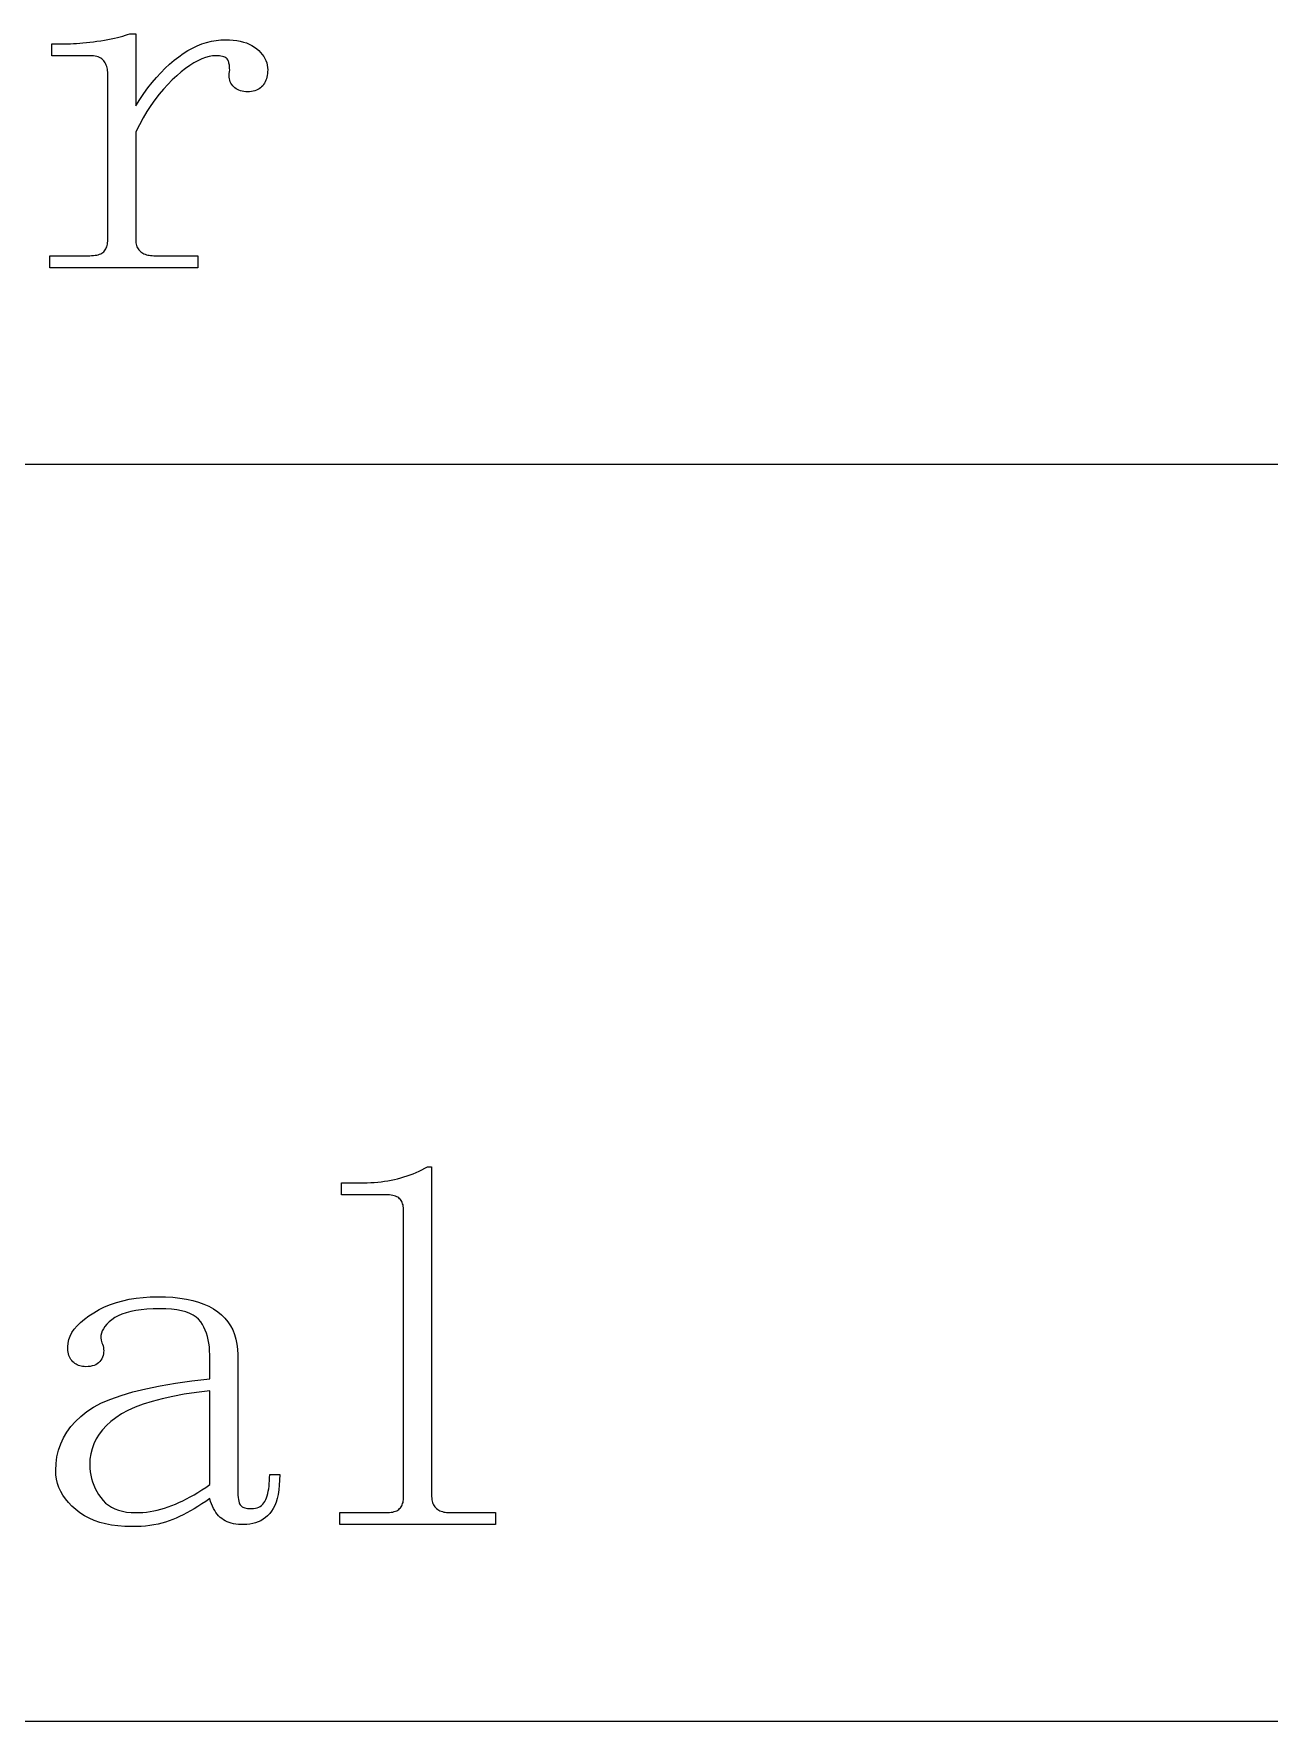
# Model space of a CAD drawing. Extents: x 1 to 297, y 1 to 210.
# Drawn here: x 225.73 to 231.02, y 66.86 to 74.09 of the extents above; entities that cross this region are included whole.
import ezdxf

# ---------------------------------------------------------------- set-up
doc = ezdxf.new("R2010")
doc.units = 0

msp = doc.modelspace()

# ---------------------------------------------------------------- linework, layer by layer
at = {"color": 7, "lineweight": 13}
for p, q in [((220.339, 72.2488), (295.3932, 72.2488)), ((220.339, 66.8602), (295.3932, 66.8602))]:
    msp.add_line(p, q, dxfattribs=at)
for points in [[(226.1647, 73.7859), (226.1819, 73.8127), (226.1995, 73.8382), (226.2173, 73.8624), (226.2353, 73.8854), (226.2536, 73.907), (226.2722, 73.9274), (226.291, 73.9464), (226.31, 73.9642), (226.3294, 73.9807), (226.349, 73.9959), (226.3687, 74.0098), (226.3886, 74.0222), (226.4085, 74.0331), (226.4285, 74.0426), (226.4486, 74.0506), (226.4688, 74.0571), (226.4891, 74.0622), (226.5094, 74.0659), (226.5299, 74.0681), (226.5504, 74.0688), (226.5671, 74.0684), (226.5831, 74.0672), (226.5983, 74.0653), (226.6128, 74.0626), (226.6265, 74.0591), (226.6394, 74.0549), (226.6515, 74.0499), (226.6628, 74.0441), (226.6734, 74.0375), (226.6832, 74.0302), (226.6922, 74.0224), (226.7002, 74.0143), (226.7073, 74.0059), (226.7134, 73.9973), (226.7186, 73.9884), (226.7228, 73.9793), (226.7262, 73.9699), (226.7285, 73.9603), (226.7299, 73.9504), (226.7304, 73.9402), (226.7302, 73.9318), (226.7295, 73.9238), (226.7285, 73.916), (226.727, 73.9087), (226.725, 73.9016), (226.7227, 73.895), (226.7199, 73.8886), (226.7167, 73.8826), (226.713, 73.877), (226.709, 73.8716), (226.7045, 73.8668), (226.6995, 73.8624), (226.6942, 73.8585), (226.6884, 73.8552), (226.6822, 73.8524), (226.6755, 73.85), (226.6685, 73.8482), (226.661, 73.847), (226.653, 73.8462), (226.6447, 73.8459), (226.6363, 73.8462), (226.6284, 73.847), (226.6209, 73.8482), (226.6138, 73.85), (226.6072, 73.8524), (226.601, 73.8552), (226.5952, 73.8585), (226.5898, 73.8624), (226.5849, 73.8668), (226.5804, 73.8716), (226.5764, 73.877), (226.573, 73.8826), (226.5702, 73.8886), (226.568, 73.895), (226.5665, 73.9016), (226.5655, 73.9087), (226.5651, 73.916), (226.5653, 73.9238), (226.5661, 73.9318), (226.5675, 73.9402), (226.5674, 73.9453), (226.5672, 73.9502), (226.5668, 73.9549), (226.5662, 73.9594), (226.5654, 73.9638), (226.5644, 73.968), (226.5633, 73.972), (226.562, 73.9759), (226.5606, 73.9796), (226.559, 73.9831), (226.5569, 73.9863), (226.5542, 73.9892), (226.5507, 73.9918), (226.5466, 73.994), (226.5418, 73.9959), (226.5363, 73.9975), (226.5302, 73.9987), (226.5233, 73.9995), (226.5158, 74), (226.5075, 74.0002), (226.4935, 73.9994), (226.4789, 73.9968), (226.4637, 73.9925), (226.4479, 73.9865), (226.4315, 73.9788), (226.4144, 73.9694), (226.3968, 73.9582), (226.3786, 73.9454), (226.3598, 73.9308), (226.3404, 73.9145), (226.3209, 73.8967), (226.3018, 73.8775), (226.2832, 73.8569), (226.265, 73.835), (226.2472, 73.8116), (226.2298, 73.787), (226.2129, 73.7609), (226.1964, 73.7335), (226.1803, 73.7047), (226.1647, 73.6745), (226.1647, 73.2116), (226.1649, 73.205), (226.1655, 73.1986), (226.1666, 73.1926), (226.1681, 73.187), (226.17, 73.1816), (226.1724, 73.1767), (226.1752, 73.172), (226.1784, 73.1678), (226.182, 73.1638), (226.1861, 73.1602), (226.1905, 73.157), (226.1952, 73.154), (226.2001, 73.1515), (226.2053, 73.1492), (226.2107, 73.1474), (226.2164, 73.1458), (226.2224, 73.1446), (226.2286, 73.1438), (226.2351, 73.1432), (226.2418, 73.1431), (226.4304, 73.1431), (226.4304, 73.0916), (225.7961, 73.0916), (225.7961, 73.1431), (225.9675, 73.1431), (225.9758, 73.1432), (225.9836, 73.1438), (225.9909, 73.1446), (225.9977, 73.1458), (226.004, 73.1474), (226.0097, 73.1492), (226.0149, 73.1515), (226.0196, 73.154), (226.0238, 73.157), (226.0275, 73.1602), (226.0308, 73.1638), (226.0337, 73.1678), (226.0363, 73.172), (226.0385, 73.1767), (226.0404, 73.1816), (226.0419, 73.187), (226.0431, 73.1926), (226.044, 73.1986), (226.0445, 73.205), (226.0447, 73.2116), (226.0447, 73.9231), (226.0445, 73.9298), (226.044, 73.9363), (226.0431, 73.9425), (226.0419, 73.9484), (226.0404, 73.9541), (226.0385, 73.9596), (226.0363, 73.9648), (226.0337, 73.9697), (226.0308, 73.9744), (226.0275, 73.9788), (226.0238, 73.9829), (226.0196, 73.9865), (226.0149, 73.9897), (226.0097, 73.9925), (226.004, 73.9949), (225.9977, 73.9968), (225.9909, 73.9983), (225.9836, 73.9994), (225.9758, 74), (225.9675, 74.0002), (225.8047, 74.0002), (225.8047, 74.0516), (225.8732, 74.0516), (225.8855, 74.0518), (225.8981, 74.0522), (225.9112, 74.0528), (225.9247, 74.0537), (225.9386, 74.0549), (225.953, 74.0563), (225.9677, 74.0579), (225.983, 74.0599), (225.9986, 74.0621), (226.0147, 74.0645), (226.0306, 74.0671), (226.0457, 74.0698), (226.0601, 74.0726), (226.0736, 74.0755), (226.0865, 74.0784), (226.0985, 74.0815), (226.1098, 74.0846), (226.1203, 74.0878), (226.13, 74.0911), (226.139, 74.0945), (226.1647, 74.0945)], [(227.1418, 69.1688), (227.1572, 69.169), (227.1723, 69.1695), (227.1873, 69.1703), (227.2022, 69.1715), (227.2168, 69.1731), (227.2313, 69.175), (227.2456, 69.1772), (227.2598, 69.1798), (227.2737, 69.1827), (227.2875, 69.1859), (227.3012, 69.1895), (227.3146, 69.1935), (227.3279, 69.1978), (227.341, 69.2024), (227.354, 69.2074), (227.3667, 69.2127), (227.3793, 69.2183), (227.3918, 69.2243), (227.404, 69.2307), (227.4161, 69.2374), (227.4332, 69.2374), (227.4332, 67.8231), (227.4335, 67.8164), (227.4341, 67.81), (227.4352, 67.804), (227.4367, 67.7984), (227.4386, 67.7931), (227.441, 67.7881), (227.4437, 67.7835), (227.447, 67.7792), (227.4506, 67.7752), (227.4547, 67.7716), (227.4591, 67.7684), (227.4638, 67.7655), (227.4687, 67.7629), (227.4739, 67.7607), (227.4793, 67.7588), (227.485, 67.7572), (227.491, 67.756), (227.4972, 67.7552), (227.5037, 67.7547), (227.5104, 67.7545), (227.7075, 67.7545), (227.7075, 67.7031), (227.039, 67.7031), (227.039, 67.7545), (227.2361, 67.7545), (227.2444, 67.7547), (227.2522, 67.7552), (227.2595, 67.756), (227.2663, 67.7572), (227.2725, 67.7588), (227.2783, 67.7607), (227.2835, 67.7629), (227.2882, 67.7655), (227.2924, 67.7684), (227.2961, 67.7716), (227.2994, 67.7752), (227.3023, 67.7792), (227.3048, 67.7835), (227.3071, 67.7881), (227.309, 67.7931), (227.3105, 67.7984), (227.3117, 67.804), (227.3126, 67.81), (227.3131, 67.8164), (227.3132, 67.8231), (227.3132, 69.0488), (227.3131, 69.0555), (227.3126, 69.0618), (227.3117, 69.0678), (227.3105, 69.0735), (227.309, 69.0788), (227.3071, 69.0838), (227.3048, 69.0884), (227.3023, 69.0927), (227.2994, 69.0966), (227.2961, 69.1002), (227.2924, 69.1035), (227.2882, 69.1064), (227.2835, 69.109), (227.2783, 69.1112), (227.2725, 69.1131), (227.2663, 69.1146), (227.2595, 69.1158), (227.2522, 69.1167), (227.2444, 69.1172), (227.2361, 69.1174), (227.0475, 69.1174), (227.0475, 69.1688)], [(226.1475, 67.6945), (226.1174, 67.6952), (226.0886, 67.6974), (226.0611, 67.7011), (226.0351, 67.7062), (226.0104, 67.7127), (225.9871, 67.7207), (225.9651, 67.7302), (225.9446, 67.7411), (225.9254, 67.7535), (225.9075, 67.7674), (225.8913, 67.7821), (225.8767, 67.7974), (225.8638, 67.813), (225.8527, 67.8291), (225.8432, 67.8456), (225.8355, 67.8625), (225.8295, 67.8799), (225.8252, 67.8976), (225.8227, 67.9159), (225.8218, 67.9345), (225.8232, 67.9648), (225.8271, 67.994), (225.8338, 68.0221), (225.8431, 68.049), (225.855, 68.0749), (225.8696, 68.0996), (225.8869, 68.1232), (225.9068, 68.1457), (225.9294, 68.1671), (225.9547, 68.1874), (225.9839, 68.2065), (226.0183, 68.2246), (226.0579, 68.2415), (226.1028, 68.2573), (226.1529, 68.272), (226.2082, 68.2856), (226.2688, 68.2981), (226.3346, 68.3094), (226.4056, 68.3197), (226.4818, 68.3288), (226.4818, 68.4316), (226.4814, 68.4485), (226.4803, 68.4647), (226.4783, 68.4804), (226.4756, 68.4954), (226.4722, 68.5099), (226.4679, 68.5237), (226.4629, 68.5369), (226.4571, 68.5496), (226.4506, 68.5616), (226.4432, 68.5731), (226.4345, 68.5837), (226.4239, 68.5931), (226.4112, 68.6015), (226.3966, 68.6087), (226.38, 68.6149), (226.3615, 68.6199), (226.3409, 68.6238), (226.3185, 68.6266), (226.294, 68.6282), (226.2675, 68.6288), (226.2392, 68.6283), (226.2127, 68.6269), (226.1878, 68.6245), (226.1647, 68.6212), (226.1432, 68.617), (226.1235, 68.6118), (226.1055, 68.6057), (226.0892, 68.5986), (226.0747, 68.5906), (226.0618, 68.5816), (226.0506, 68.5722), (226.0409, 68.5626), (226.0328, 68.553), (226.0262, 68.5432), (226.0211, 68.5334), (226.0176, 68.5235), (226.0156, 68.5135), (226.0152, 68.5035), (226.0163, 68.4933), (226.019, 68.4831), (226.022, 68.4762), (226.0244, 68.4694), (226.0262, 68.4625), (226.0272, 68.4556), (226.0275, 68.4488), (226.0272, 68.4419), (226.0262, 68.4351), (226.0244, 68.4282), (226.022, 68.4214), (226.019, 68.4145), (226.0152, 68.408), (226.0107, 68.4022), (226.0056, 68.397), (225.9998, 68.3926), (225.9932, 68.3888), (225.986, 68.3857), (225.9782, 68.3833), (225.9696, 68.3816), (225.9603, 68.3806), (225.9504, 68.3802), (225.9437, 68.3804), (225.9372, 68.3811), (225.931, 68.3821), (225.925, 68.3836), (225.9193, 68.3856), (225.9139, 68.3879), (225.9087, 68.3907), (225.9038, 68.3939), (225.8991, 68.3976), (225.8947, 68.4016), (225.8906, 68.4061), (225.887, 68.4111), (225.8837, 68.4164), (225.881, 68.4222), (225.8786, 68.4284), (225.8767, 68.4351), (225.8752, 68.4421), (225.8741, 68.4496), (225.8735, 68.4576), (225.8732, 68.4659), (225.8744, 68.4813), (225.8777, 68.4964), (225.8833, 68.5114), (225.8911, 68.5263), (225.9011, 68.5409), (225.9134, 68.5554), (225.9278, 68.5697), (225.9446, 68.5839), (225.9635, 68.5978), (225.9847, 68.6116), (226.0075, 68.6247), (226.0313, 68.6363), (226.0562, 68.6466), (226.082, 68.6555), (226.109, 68.6631), (226.1369, 68.6692), (226.1659, 68.674), (226.1959, 68.6775), (226.2269, 68.6795), (226.259, 68.6802), (226.2924, 68.6796), (226.3241, 68.6776), (226.3541, 68.6744), (226.3824, 68.6699), (226.409, 68.6641), (226.4338, 68.6571), (226.457, 68.6487), (226.4784, 68.6391), (226.4981, 68.6281), (226.5161, 68.6159), (226.5324, 68.6025), (226.547, 68.588), (226.5598, 68.5723), (226.571, 68.5556), (226.5804, 68.5377), (226.5881, 68.5187), (226.5941, 68.4986), (226.5984, 68.4774), (226.601, 68.4551), (226.6018, 68.4316), (226.6018, 67.8659), (226.6019, 67.8528), (226.6023, 67.8407), (226.603, 67.8298), (226.6039, 67.82), (226.605, 67.8113), (226.6064, 67.8037), (226.6081, 67.7972), (226.61, 67.7919), (226.6122, 67.7876), (226.6147, 67.7845), (226.6175, 67.7821), (226.6207, 67.7799), (226.6243, 67.7779), (226.6284, 67.7763), (226.6329, 67.7749), (226.6378, 67.7737), (226.6432, 67.7728), (226.649, 67.7722), (226.6552, 67.7718), (226.6618, 67.7716), (226.6701, 67.772), (226.6779, 67.7732), (226.6852, 67.7751), (226.692, 67.7778), (226.6982, 67.7813), (226.704, 67.7855), (226.7092, 67.7905), (226.7139, 67.7963), (226.7181, 67.8029), (226.7218, 67.8102), (226.7251, 67.8182), (226.728, 67.8268), (226.7306, 67.8361), (226.7328, 67.8459), (226.7347, 67.8563), (226.7362, 67.8673), (226.7374, 67.8789), (226.7383, 67.8911), (226.7388, 67.9039), (226.739, 67.9174), (226.7818, 67.9174), (226.7814, 67.8941), (226.7801, 67.8723), (226.778, 67.8519), (226.775, 67.833), (226.7711, 67.8156), (226.7664, 67.7996), (226.7608, 67.7851), (226.7544, 67.772), (226.7471, 67.7604), (226.739, 67.7502), (226.7301, 67.7413), (226.7208, 67.7332), (226.7109, 67.7262), (226.7006, 67.72), (226.6897, 67.7149), (226.6783, 67.7106), (226.6664, 67.7073), (226.6539, 67.705), (226.641, 67.7035), (226.6275, 67.7031), (226.6158, 67.7033), (226.6046, 67.7041), (226.5938, 67.7054), (226.5836, 67.7072), (226.574, 67.7095), (226.5648, 67.7123), (226.5561, 67.7157), (226.548, 67.7195), (226.5404, 67.7239), (226.5332, 67.7288), (226.5266, 67.7343), (226.5202, 67.7404), (226.5142, 67.7473), (226.5086, 67.7548), (226.5033, 67.7631), (226.4983, 67.772), (226.4936, 67.7816), (226.4894, 67.7919), (226.4854, 67.8028), (226.4818, 67.8145), (226.4648, 67.8028), (226.448, 67.7917), (226.4315, 67.7812), (226.4153, 67.7713), (226.3993, 67.762), (226.3836, 67.7533), (226.3681, 67.7452), (226.3529, 67.7377), (226.338, 67.7308), (226.3232, 67.7245), (226.3084, 67.7188), (226.2929, 67.7137), (226.2768, 67.7092), (226.2602, 67.7053), (226.2429, 67.702), (226.225, 67.6993), (226.2065, 67.6972), (226.1875, 67.6957), (226.1678, 67.6948)], [(225.9675, 67.9602), (225.968, 67.9449), (225.9694, 67.9299), (225.9718, 67.9151), (225.9751, 67.9006), (225.9793, 67.8863), (225.9845, 67.8723), (225.9906, 67.8585), (225.9977, 67.845), (226.0057, 67.8318), (226.0147, 67.8188), (226.0247, 67.8066), (226.0358, 67.7956), (226.048, 67.786), (226.0613, 67.7776), (226.0757, 67.7706), (226.0913, 67.7648), (226.108, 67.7603), (226.1258, 67.7571), (226.1447, 67.7551), (226.1647, 67.7545), (226.1801, 67.7548), (226.1955, 67.7557), (226.211, 67.7572), (226.2264, 67.7593), (226.2418, 67.762), (226.2572, 67.7653), (226.2727, 67.7692), (226.2881, 67.7737), (226.3035, 67.7788), (226.319, 67.7845), (226.3345, 67.7908), (226.3502, 67.7977), (226.366, 67.8052), (226.382, 67.8133), (226.3982, 67.822), (226.4146, 67.8313), (226.4312, 67.8412), (226.4479, 67.8517), (226.4648, 67.8628), (226.4818, 67.8745), (226.4818, 68.2774), (226.4253, 68.27), (226.3724, 68.2618), (226.3232, 68.2525), (226.2775, 68.2424), (226.2354, 68.2313), (226.1969, 68.2192), (226.162, 68.2063), (226.1307, 68.1923), (226.103, 68.1775), (226.079, 68.1616), (226.0578, 68.145), (226.0388, 68.1275), (226.0221, 68.1093), (226.0076, 68.0903), (225.9954, 68.0706), (225.9854, 68.05), (225.9776, 68.0287), (225.972, 68.0067), (225.9686, 67.9838)]]:
    msp.add_lwpolyline(points, close=True, dxfattribs=at)

doc.saveas('drawing.dxf')
